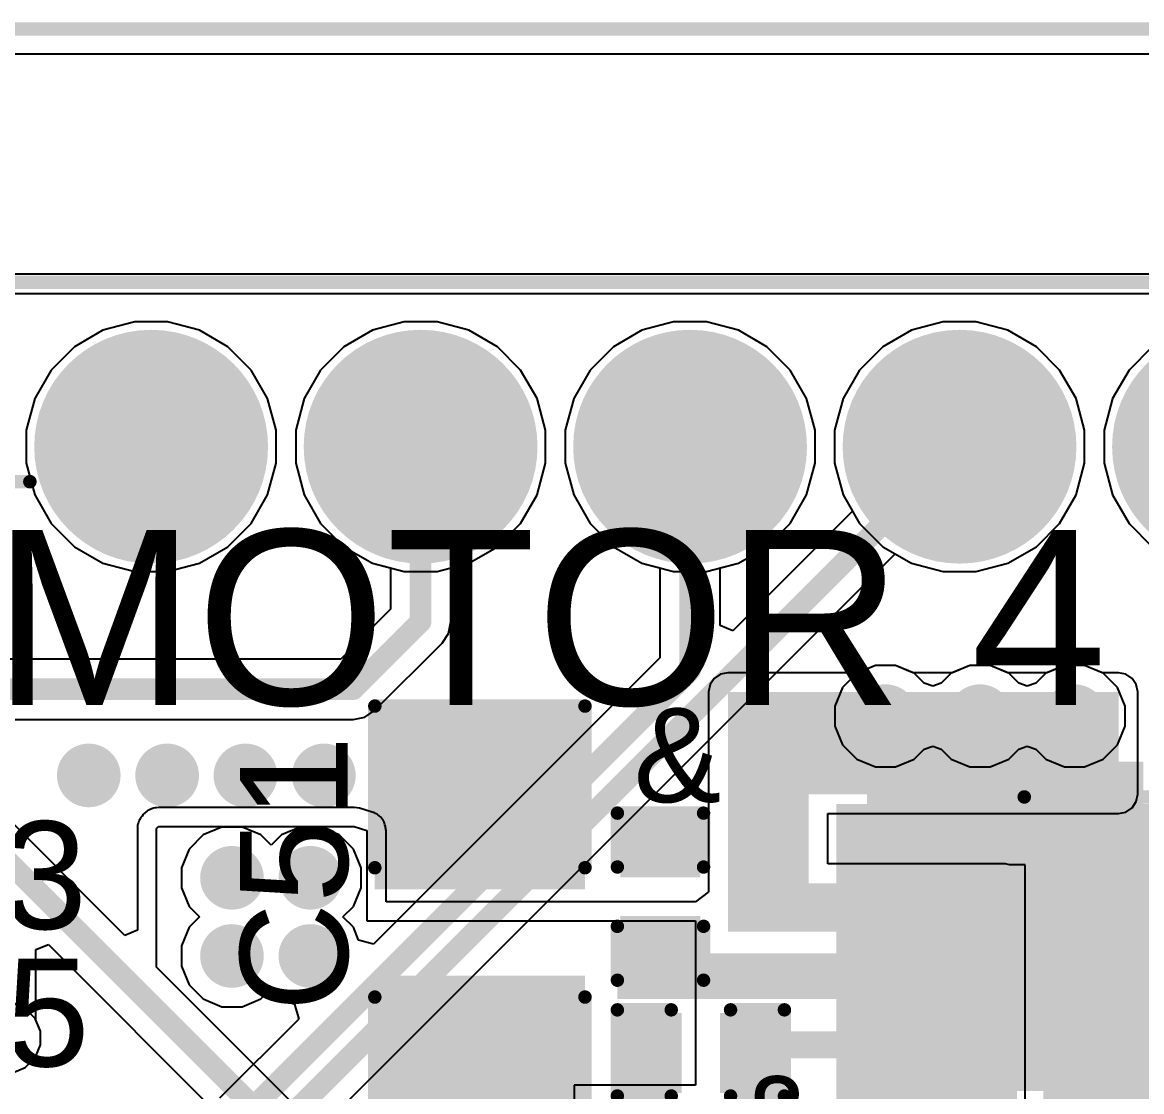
# Model space of a CAD drawing. Header units: millimetres. Extents: x -1.7 to 76.1, y -1.1 to 50.5.
# Drawn here: x 25.86 to 36.41, y 34.66 to 44.74 of the extents above; entities that cross this region are included whole.
import ezdxf

# ---------------------------------------------------------------- set-up
doc = ezdxf.new("R2010")
doc.units = ezdxf.units.MM
for name, color, linetype in [('BottomLayer', 5, 'Continuous'), ('BottomPaste', 16, 'Continuous'), ('BottomSolder', 6, 'Continuous'), ('MultiLayer', 9, 'Continuous'), ('PadHoleLayer', 156, 'Continuous'), ('TopLayer', 1, 'Continuous'), ('TopOverlay', 2, 'Continuous'), ('TopPaste', 8, 'Continuous'), ('TopSolder', 216, 'Continuous'), ('ViaHoleLayer', 16, 'Continuous')]:
    doc.layers.add(name, color=color, linetype=linetype)
doc.styles.add('Arial', font='', dxfattribs={"height": 0.2})
doc.styles.get('Arial').set_extended_font_data('Arial')

# ---------------------------------------------------------------- blocks, each defined once
blk = doc.blocks.new('T____1206_55')
at = {"layer": 'TopLayer'}
for points in [[(-2.032, 0.889), (-0.508, 0.889), (-0.508, -0.889), (-2.032, -0.889)], [(0.508, 0.889), (2.032, 0.889), (2.032, -0.889), (0.508, -0.889)]]:
    blk.add_hatch(color=1, dxfattribs=at).paths.add_polyline_path(points)
at = {"layer": 'TopPaste'}
for points in [[(-2.032, 0.889), (-0.508, 0.889), (-0.508, -0.889), (-2.032, -0.889)], [(0.508, 0.889), (2.032, 0.889), (2.032, -0.889), (0.508, -0.889)]]:
    blk.add_hatch(color=8, dxfattribs=at).paths.add_polyline_path(points)
at = {"layer": 'TopSolder'}
for points in [[(-2.1336, 0.9906), (-0.4064, 0.9906), (-0.4064, -0.9906), (-2.1336, -0.9906)], [(0.4064, 0.9906), (2.1336, 0.9906), (2.1336, -0.9906), (0.4064, -0.9906)]]:
    blk.add_hatch(color=216, dxfattribs=at).paths.add_polyline_path(points)
at = {"layer": 'TopOverlay', "const_width": 0.127}
for points in [[(-2.1336, 0.9906), (-0.6096, 0.9906)], [(-2.1336, 0.9906), (-2.1336, -0.9906)], [(0.6096, 0.9906), (2.1336, 0.9906)], [(2.1336, 0.9906), (2.1336, -0.9906)], [(-2.1336, -0.9906), (-0.6096, -0.9906)], [(0.6096, -0.9906), (2.1336, -0.9906)]]:
    blk.add_lwpolyline(points, dxfattribs=at)
at = {"layer": 'TopOverlay', "const_width": 0.0635}
for points in [[(-2.16535, 0.9906, 1), (-2.10185, 0.9906, 1)], [(-2.16535, 0.9906, 1), (-2.10185, 0.9906, 1)], [(-0.64135, 0.9906, 1), (-0.57785, 0.9906, 1)], [(0.57785, 0.9906, 1), (0.64135, 0.9906, 1)], [(2.10185, 0.9906, 1), (2.16535, 0.9906, 1)], [(2.10185, 0.9906, 1), (2.16535, 0.9906, 1)], [(-2.16535, -0.9906, 1), (-2.10185, -0.9906, 1)], [(-2.16535, -0.9906, 1), (-2.10185, -0.9906, 1)], [(-0.64135, -0.9906, 1), (-0.57785, -0.9906, 1)], [(0.57785, -0.9906, 1), (0.64135, -0.9906, 1)], [(2.10185, -0.9906, 1), (2.16535, -0.9906, 1)], [(2.10185, -0.9906, 1), (2.16535, -0.9906, 1)]]:
    blk.add_lwpolyline(points, format="xyb", close=True, dxfattribs=at)
at = {"layer": 'TopOverlay'}
blk.add_text('+', height=0.635, dxfattribs=at).set_placement((-2.7502, -0.31739))
blk = doc.blocks.new('C___0402_57')
at = {"layer": 'TopLayer'}
for points in [[(-0.699, -0.318), (-0.699, 0.317), (-0.241, 0.317), (-0.241, -0.318)], [(0.241, -0.318), (0.241, 0.317), (0.699, 0.317), (0.699, -0.318)]]:
    blk.add_hatch(color=1, dxfattribs=at).paths.add_polyline_path(points)
at = {"layer": 'TopPaste'}
for points in [[(-0.699, -0.318), (-0.699, 0.317), (-0.241, 0.317), (-0.241, -0.318)], [(0.241, -0.318), (0.241, 0.317), (0.699, 0.317), (0.699, -0.318)]]:
    blk.add_hatch(color=8, dxfattribs=at).paths.add_polyline_path(points)
at = {"layer": 'TopSolder'}
for points in [[(-0.758, -0.377), (-0.758, 0.377), (-0.181, 0.377), (-0.181, -0.377)], [(0.181, -0.377), (0.181, 0.377), (0.758, 0.377), (0.758, -0.377)]]:
    blk.add_hatch(color=216, dxfattribs=at).paths.add_polyline_path(points)
at = {"layer": 'TopOverlay', "const_width": 0.127}
for points in [[(-0.787, -0.406), (-0.787, 0.406)], [(-0.279, 0.406), (-0.787, 0.406)], [(0.787, 0.406), (0.279, 0.406)], [(0.787, -0.406), (0.787, 0.406)], [(-0.279, -0.406), (-0.787, -0.406)], [(0.787, -0.406), (0.279, -0.406)]]:
    blk.add_lwpolyline(points, dxfattribs=at)
at = {"layer": 'TopOverlay', "const_width": 0.0635}
for points in [[(-0.819, 0.406, 1), (-0.756, 0.406, 1)], [(-0.819, 0.406, 1), (-0.756, 0.406, 1)], [(-0.311, 0.406, 1), (-0.248, 0.406, 1)], [(0.248, 0.406, 1), (0.311, 0.406, 1)], [(0.756, 0.406, 1), (0.819, 0.406, 1)], [(0.756, 0.406, 1), (0.819, 0.406, 1)], [(-0.819, -0.406, 1), (-0.756, -0.406, 1)], [(-0.819, -0.406, 1), (-0.756, -0.406, 1)], [(-0.311, -0.406, 1), (-0.248, -0.406, 1)], [(0.248, -0.406, 1), (0.311, -0.406, 1)], [(0.756, -0.406, 1), (0.819, -0.406, 1)], [(0.756, -0.406, 1), (0.819, -0.406, 1)]]:
    blk.add_lwpolyline(points, format="xyb", close=True, dxfattribs=at)
blk = doc.blocks.new('____0402_61')
at = {"layer": 'TopLayer'}
for points in [[(-0.699, -0.318), (-0.699, 0.318), (-0.241, 0.318), (-0.241, -0.318)], [(0.241, -0.318), (0.241, 0.318), (0.699, 0.318), (0.699, -0.318)]]:
    blk.add_hatch(color=1, dxfattribs=at).paths.add_polyline_path(points)
at = {"layer": 'TopPaste'}
for points in [[(-0.699, -0.318), (-0.699, 0.318), (-0.241, 0.318), (-0.241, -0.318)], [(0.241, -0.318), (0.241, 0.318), (0.699, 0.318), (0.699, -0.318)]]:
    blk.add_hatch(color=8, dxfattribs=at).paths.add_polyline_path(points)
at = {"layer": 'TopSolder'}
for points in [[(-0.758, -0.377), (-0.758, 0.377), (-0.181, 0.377), (-0.181, -0.377)], [(0.181, -0.377), (0.181, 0.377), (0.758, 0.377), (0.758, -0.377)]]:
    blk.add_hatch(color=216, dxfattribs=at).paths.add_polyline_path(points)
at = {"layer": 'TopOverlay', "const_width": 0.127}
for points in [[(-0.787, -0.406), (-0.787, 0.406)], [(-0.787, 0.406), (-0.279, 0.406)], [(0.279, 0.406), (0.787, 0.406)], [(0.787, -0.406), (0.787, 0.406)], [(-0.787, -0.406), (-0.279, -0.406)], [(0.279, -0.406), (0.787, -0.406)]]:
    blk.add_lwpolyline(points, dxfattribs=at)
at = {"layer": 'TopOverlay', "const_width": 0.0635}
for points in [[(-0.819, 0.406, 1), (-0.756, 0.406, 1)], [(-0.819, 0.406, 1), (-0.756, 0.406, 1)], [(-0.311, 0.406, 1), (-0.248, 0.406, 1)], [(0.248, 0.406, 1), (0.311, 0.406, 1)], [(0.756, 0.406, 1), (0.819, 0.406, 1)], [(0.756, 0.406, 1), (0.819, 0.406, 1)], [(-0.819, -0.406, 1), (-0.756, -0.406, 1)], [(-0.819, -0.406, 1), (-0.756, -0.406, 1)], [(-0.311, -0.406, 1), (-0.248, -0.406, 1)], [(0.248, -0.406, 1), (0.311, -0.406, 1)], [(0.756, -0.406, 1), (0.819, -0.406, 1)], [(0.756, -0.406, 1), (0.819, -0.406, 1)]]:
    blk.add_lwpolyline(points, format="xyb", close=True, dxfattribs=at)
blk = doc.blocks.new('C____D_B_93')
at = {"layer": 'BottomLayer'}
for points in [[(-4.25, 1.45), (-1.85, 1.45), (-1.85, -1.45), (-4.25, -1.45)], [(1.85, 1.45), (4.25, 1.45), (4.25, -1.45), (1.85, -1.45)]]:
    blk.add_hatch(color=5, dxfattribs=at).paths.add_polyline_path(points)
at = {"layer": 'BottomPaste'}
for points in [[(-4.25, 1.45), (-1.85, 1.45), (-1.85, -1.45), (-4.25, -1.45)], [(1.85, 1.45), (4.25, 1.45), (4.25, -1.45), (1.85, -1.45)]]:
    blk.add_hatch(color=16, dxfattribs=at).paths.add_polyline_path(points)
at = {"layer": 'BottomSolder'}
for points in [[(-4.352, 1.552), (-1.748, 1.552), (-1.748, -1.552), (-4.352, -1.552)], [(1.748, 1.552), (4.352, 1.552), (4.352, -1.552), (1.748, -1.552)]]:
    blk.add_hatch(color=6, dxfattribs=at).paths.add_polyline_path(points)
blk = doc.blocks.new('HDR_1_8_M____R_____A_____111')
at = {"layer": 'BottomLayer'}
h = blk.add_hatch(color=5, dxfattribs=at)
edge = h.paths.add_edge_path()
edge.add_arc((-1.27, 0), 1, 0, 360)
h = blk.add_hatch(color=5, dxfattribs=at)
edge = h.paths.add_edge_path()
edge.add_arc((1.27, 0), 1, 0, 360)
h = blk.add_hatch(color=5, dxfattribs=at)
edge = h.paths.add_edge_path()
edge.add_arc((3.81, 0), 1, 0, 360)
h = blk.add_hatch(color=5, dxfattribs=at)
edge = h.paths.add_edge_path()
edge.add_arc((6.35, 0), 1, 0, 360)
h = blk.add_hatch(color=5, dxfattribs=at)
edge = h.paths.add_edge_path()
edge.add_arc((8.89, 0), 1, 0, 360)
at = {"layer": 'BottomSolder'}
h = blk.add_hatch(color=6, dxfattribs=at)
edge = h.paths.add_edge_path()
edge.add_arc((-1.27, 0), 1.102, 0, 360)
h = blk.add_hatch(color=6, dxfattribs=at)
edge = h.paths.add_edge_path()
edge.add_arc((1.27, 0), 1.102, 0, 360)
h = blk.add_hatch(color=6, dxfattribs=at)
edge = h.paths.add_edge_path()
edge.add_arc((3.81, 0), 1.102, 0, 360)
h = blk.add_hatch(color=6, dxfattribs=at)
edge = h.paths.add_edge_path()
edge.add_arc((6.35, 0), 1.102, 0, 360)
h = blk.add_hatch(color=6, dxfattribs=at)
edge = h.paths.add_edge_path()
edge.add_arc((8.89, 0), 1.102, 0, 360)
at = {"layer": 'MultiLayer'}
h = blk.add_hatch(color=9, dxfattribs=at)
edge = h.paths.add_edge_path()
edge.add_arc((-1.27, 0), 1, 0, 360)
h = blk.add_hatch(color=9, dxfattribs=at)
edge = h.paths.add_edge_path()
edge.add_arc((1.27, 0), 1, 0, 360)
h = blk.add_hatch(color=9, dxfattribs=at)
edge = h.paths.add_edge_path()
edge.add_arc((3.81, 0), 1, 0, 360)
h = blk.add_hatch(color=9, dxfattribs=at)
edge = h.paths.add_edge_path()
edge.add_arc((6.35, 0), 1, 0, 360)
h = blk.add_hatch(color=9, dxfattribs=at)
edge = h.paths.add_edge_path()
edge.add_arc((8.89, 0), 1, 0, 360)
at = {"layer": 'PadHoleLayer'}
h = blk.add_hatch(color=156, dxfattribs=at)
edge = h.paths.add_edge_path()
edge.add_arc((1.27, 0), 0.5, 0, 360)
h = blk.add_hatch(color=156, dxfattribs=at)
edge = h.paths.add_edge_path()
edge.add_arc((3.81, 0), 0.5, 0, 360)
h = blk.add_hatch(color=156, dxfattribs=at)
edge = h.paths.add_edge_path()
edge.add_arc((6.35, 0), 0.5, 0, 360)
h = blk.add_hatch(color=156, dxfattribs=at)
edge = h.paths.add_edge_path()
edge.add_arc((8.89, 0), 0.5, 0, 360)
at = {"layer": 'TopLayer'}
h = blk.add_hatch(color=1, dxfattribs=at)
edge = h.paths.add_edge_path()
edge.add_arc((-1.27, 0), 1, 0, 360)
h = blk.add_hatch(color=1, dxfattribs=at)
edge = h.paths.add_edge_path()
edge.add_arc((1.27, 0), 1, 0, 360)
h = blk.add_hatch(color=1, dxfattribs=at)
edge = h.paths.add_edge_path()
edge.add_arc((3.81, 0), 1, 0, 360)
h = blk.add_hatch(color=1, dxfattribs=at)
edge = h.paths.add_edge_path()
edge.add_arc((6.35, 0), 1, 0, 360)
h = blk.add_hatch(color=1, dxfattribs=at)
edge = h.paths.add_edge_path()
edge.add_arc((8.89, 0), 1, 0, 360)
at = {"layer": 'TopSolder'}
h = blk.add_hatch(color=216, dxfattribs=at)
edge = h.paths.add_edge_path()
edge.add_arc((-1.27, 0), 1.102, 0, 360)
h = blk.add_hatch(color=216, dxfattribs=at)
edge = h.paths.add_edge_path()
edge.add_arc((1.27, 0), 1.102, 0, 360)
h = blk.add_hatch(color=216, dxfattribs=at)
edge = h.paths.add_edge_path()
edge.add_arc((3.81, 0), 1.102, 0, 360)
h = blk.add_hatch(color=216, dxfattribs=at)
edge = h.paths.add_edge_path()
edge.add_arc((6.35, 0), 1.102, 0, 360)
h = blk.add_hatch(color=216, dxfattribs=at)
edge = h.paths.add_edge_path()
edge.add_arc((8.89, 0), 1.102, 0, 360)
at = {"layer": 'TopOverlay', "const_width": 0.127}
for points in [[(10.211, 0.33), (10.033, 0.33)], [(10.211, -1.549), (-10.211, -1.549)], [(10.211, -3.937), (-10.211, -3.937)]]:
    blk.add_lwpolyline(points, dxfattribs=at)
at = {"layer": 'TopOverlay', "const_width": 0.0635}
blk.add_lwpolyline([(10.001, 0.33, 1), (10.065, 0.33, 1)], format="xyb", close=True, dxfattribs=at)
blk = doc.blocks.new('HTSSOP_16_222')
at = {"layer": 'BottomLayer'}
h = blk.add_hatch(color=5, dxfattribs=at)
edge = h.paths.add_edge_path()
edge.add_arc((-1.35, 1.95), 0.25, 0, 360)
h = blk.add_hatch(color=5, dxfattribs=at)
edge = h.paths.add_edge_path()
edge.add_arc((0, 1.95), 0.25, 0, 360)
h = blk.add_hatch(color=5, dxfattribs=at)
edge = h.paths.add_edge_path()
edge.add_arc((1.35, 1.95), 0.25, 0, 360)
h = blk.add_hatch(color=5, dxfattribs=at)
edge = h.paths.add_edge_path()
edge.add_arc((-1.35, 0.65), 0.25, 0, 360)
h = blk.add_hatch(color=5, dxfattribs=at)
edge = h.paths.add_edge_path()
edge.add_arc((0, 0.65), 0.25, 0, 360)
h = blk.add_hatch(color=5, dxfattribs=at)
edge = h.paths.add_edge_path()
edge.add_arc((1.35, 0.65), 0.25, 0, 360)
h = blk.add_hatch(color=5, dxfattribs=at)
edge = h.paths.add_edge_path()
edge.add_arc((-1.35, -0.65), 0.25, 0, 360)
h = blk.add_hatch(color=5, dxfattribs=at)
edge = h.paths.add_edge_path()
edge.add_arc((0, -0.65), 0.25, 0, 360)
h = blk.add_hatch(color=5, dxfattribs=at)
edge = h.paths.add_edge_path()
edge.add_arc((1.35, -0.65), 0.25, 0, 360)
h = blk.add_hatch(color=5, dxfattribs=at)
edge = h.paths.add_edge_path()
edge.add_arc((-1.35, -1.95), 0.25, 0, 360)
h = blk.add_hatch(color=5, dxfattribs=at)
edge = h.paths.add_edge_path()
edge.add_arc((0, -1.95), 0.25, 0, 360)
h = blk.add_hatch(color=5, dxfattribs=at)
edge = h.paths.add_edge_path()
edge.add_arc((1.35, -1.95), 0.25, 0, 360)
at = {"layer": 'BottomSolder'}
h = blk.add_hatch(color=6, dxfattribs=at)
edge = h.paths.add_edge_path()
edge.add_arc((-1.35, 1.95), 0.352, 0, 360)
h = blk.add_hatch(color=6, dxfattribs=at)
edge = h.paths.add_edge_path()
edge.add_arc((0, 1.95), 0.352, 0, 360)
h = blk.add_hatch(color=6, dxfattribs=at)
edge = h.paths.add_edge_path()
edge.add_arc((1.35, 1.95), 0.352, 0, 360)
h = blk.add_hatch(color=6, dxfattribs=at)
edge = h.paths.add_edge_path()
edge.add_arc((-1.35, 0.65), 0.352, 0, 360)
h = blk.add_hatch(color=6, dxfattribs=at)
edge = h.paths.add_edge_path()
edge.add_arc((0, 0.65), 0.352, 0, 360)
h = blk.add_hatch(color=6, dxfattribs=at)
edge = h.paths.add_edge_path()
edge.add_arc((1.35, 0.65), 0.352, 0, 360)
h = blk.add_hatch(color=6, dxfattribs=at)
edge = h.paths.add_edge_path()
edge.add_arc((-1.35, -0.65), 0.352, 0, 360)
h = blk.add_hatch(color=6, dxfattribs=at)
edge = h.paths.add_edge_path()
edge.add_arc((0, -0.65), 0.352, 0, 360)
h = blk.add_hatch(color=6, dxfattribs=at)
edge = h.paths.add_edge_path()
edge.add_arc((1.35, -0.65), 0.352, 0, 360)
h = blk.add_hatch(color=6, dxfattribs=at)
edge = h.paths.add_edge_path()
edge.add_arc((-1.35, -1.95), 0.352, 0, 360)
h = blk.add_hatch(color=6, dxfattribs=at)
edge = h.paths.add_edge_path()
edge.add_arc((0, -1.95), 0.352, 0, 360)
h = blk.add_hatch(color=6, dxfattribs=at)
edge = h.paths.add_edge_path()
edge.add_arc((1.35, -1.95), 0.352, 0, 360)
at = {"layer": 'MultiLayer'}
h = blk.add_hatch(color=9, dxfattribs=at)
edge = h.paths.add_edge_path()
edge.add_arc((-1.35, 1.95), 0.25, 0, 360)
h = blk.add_hatch(color=9, dxfattribs=at)
edge = h.paths.add_edge_path()
edge.add_arc((0, 1.95), 0.25, 0, 360)
h = blk.add_hatch(color=9, dxfattribs=at)
edge = h.paths.add_edge_path()
edge.add_arc((1.35, 1.95), 0.25, 0, 360)
h = blk.add_hatch(color=9, dxfattribs=at)
edge = h.paths.add_edge_path()
edge.add_arc((-1.35, 0.65), 0.25, 0, 360)
h = blk.add_hatch(color=9, dxfattribs=at)
edge = h.paths.add_edge_path()
edge.add_arc((0, 0.65), 0.25, 0, 360)
h = blk.add_hatch(color=9, dxfattribs=at)
edge = h.paths.add_edge_path()
edge.add_arc((1.35, 0.65), 0.25, 0, 360)
h = blk.add_hatch(color=9, dxfattribs=at)
edge = h.paths.add_edge_path()
edge.add_arc((-1.35, -0.65), 0.25, 0, 360)
h = blk.add_hatch(color=9, dxfattribs=at)
edge = h.paths.add_edge_path()
edge.add_arc((0, -0.65), 0.25, 0, 360)
h = blk.add_hatch(color=9, dxfattribs=at)
edge = h.paths.add_edge_path()
edge.add_arc((1.35, -0.65), 0.25, 0, 360)
h = blk.add_hatch(color=9, dxfattribs=at)
edge = h.paths.add_edge_path()
edge.add_arc((-1.35, -1.95), 0.25, 0, 360)
h = blk.add_hatch(color=9, dxfattribs=at)
edge = h.paths.add_edge_path()
edge.add_arc((0, -1.95), 0.25, 0, 360)
h = blk.add_hatch(color=9, dxfattribs=at)
edge = h.paths.add_edge_path()
edge.add_arc((1.35, -1.95), 0.25, 0, 360)
at = {"layer": 'PadHoleLayer'}
h = blk.add_hatch(color=156, dxfattribs=at)
edge = h.paths.add_edge_path()
edge.add_arc((-1.35, 1.95), 0.15, 0, 360)
h = blk.add_hatch(color=156, dxfattribs=at)
edge = h.paths.add_edge_path()
edge.add_arc((0, 1.95), 0.15, 0, 360)
h = blk.add_hatch(color=156, dxfattribs=at)
edge = h.paths.add_edge_path()
edge.add_arc((1.35, 1.95), 0.15, 0, 360)
h = blk.add_hatch(color=156, dxfattribs=at)
edge = h.paths.add_edge_path()
edge.add_arc((-1.35, 0.65), 0.15, 0, 360)
h = blk.add_hatch(color=156, dxfattribs=at)
edge = h.paths.add_edge_path()
edge.add_arc((0, 0.65), 0.15, 0, 360)
h = blk.add_hatch(color=156, dxfattribs=at)
edge = h.paths.add_edge_path()
edge.add_arc((1.35, 0.65), 0.15, 0, 360)
h = blk.add_hatch(color=156, dxfattribs=at)
edge = h.paths.add_edge_path()
edge.add_arc((-1.35, -0.65), 0.15, 0, 360)
h = blk.add_hatch(color=156, dxfattribs=at)
edge = h.paths.add_edge_path()
edge.add_arc((0, -0.65), 0.15, 0, 360)
h = blk.add_hatch(color=156, dxfattribs=at)
edge = h.paths.add_edge_path()
edge.add_arc((1.35, -0.65), 0.15, 0, 360)
h = blk.add_hatch(color=156, dxfattribs=at)
edge = h.paths.add_edge_path()
edge.add_arc((-1.35, -1.95), 0.15, 0, 360)
h = blk.add_hatch(color=156, dxfattribs=at)
edge = h.paths.add_edge_path()
edge.add_arc((0, -1.95), 0.15, 0, 360)
h = blk.add_hatch(color=156, dxfattribs=at)
edge = h.paths.add_edge_path()
edge.add_arc((1.35, -1.95), 0.15, 0, 360)
at = {"layer": 'TopLayer'}
for points in [[(-3.65, 2.5), (-2.15, 2.5), (-2.15, 2.05), (-3.65, 2.05)], [(-1.7, 2.5), (1.7, 2.5), (1.7, -2.5), (-1.7, -2.5)], [(2.15, 2.5), (3.65, 2.5), (3.65, 2.05), (2.15, 2.05)], [(-3.65, 1.85), (-2.15, 1.85), (-2.15, 1.4), (-3.65, 1.4)], [(2.15, 1.85), (3.65, 1.85), (3.65, 1.4), (2.15, 1.4)], [(-3.65, 1.2), (-2.15, 1.2), (-2.15, 0.75), (-3.65, 0.75)], [(2.15, 1.2), (3.65, 1.2), (3.65, 0.75), (2.15, 0.75)], [(-3.65, 0.55), (-2.15, 0.55), (-2.15, 0.1), (-3.65, 0.1)], [(2.15, 0.55), (3.65, 0.55), (3.65, 0.1), (2.15, 0.1)], [(-3.65, -0.1), (-2.15, -0.1), (-2.15, -0.55), (-3.65, -0.55)], [(2.15, -0.1), (3.65, -0.1), (3.65, -0.55), (2.15, -0.55)], [(-3.65, -0.75), (-2.15, -0.75), (-2.15, -1.2), (-3.65, -1.2)], [(2.15, -0.75), (3.65, -0.75), (3.65, -1.2), (2.15, -1.2)], [(-3.65, -1.4), (-2.15, -1.4), (-2.15, -1.85), (-3.65, -1.85)], [(2.15, -1.4), (3.65, -1.4), (3.65, -1.85), (2.15, -1.85)], [(-3.65, -2.05), (-2.15, -2.05), (-2.15, -2.5), (-3.65, -2.5)], [(2.15, -2.05), (3.65, -2.05), (3.65, -2.5), (2.15, -2.5)]]:
    blk.add_hatch(color=1, dxfattribs=at).paths.add_polyline_path(points)
h = blk.add_hatch(color=1, dxfattribs=at)
edge = h.paths.add_edge_path()
edge.add_arc((-1.35, 1.95), 0.25, 0, 360)
h = blk.add_hatch(color=1, dxfattribs=at)
edge = h.paths.add_edge_path()
edge.add_arc((0, 1.95), 0.25, 0, 360)
h = blk.add_hatch(color=1, dxfattribs=at)
edge = h.paths.add_edge_path()
edge.add_arc((1.35, 1.95), 0.25, 0, 360)
h = blk.add_hatch(color=1, dxfattribs=at)
edge = h.paths.add_edge_path()
edge.add_arc((-1.35, 0.65), 0.25, 0, 360)
h = blk.add_hatch(color=1, dxfattribs=at)
edge = h.paths.add_edge_path()
edge.add_arc((0, 0.65), 0.25, 0, 360)
h = blk.add_hatch(color=1, dxfattribs=at)
edge = h.paths.add_edge_path()
edge.add_arc((1.35, 0.65), 0.25, 0, 360)
h = blk.add_hatch(color=1, dxfattribs=at)
edge = h.paths.add_edge_path()
edge.add_arc((-1.35, -0.65), 0.25, 0, 360)
h = blk.add_hatch(color=1, dxfattribs=at)
edge = h.paths.add_edge_path()
edge.add_arc((0, -0.65), 0.25, 0, 360)
h = blk.add_hatch(color=1, dxfattribs=at)
edge = h.paths.add_edge_path()
edge.add_arc((1.35, -0.65), 0.25, 0, 360)
h = blk.add_hatch(color=1, dxfattribs=at)
edge = h.paths.add_edge_path()
edge.add_arc((-1.35, -1.95), 0.25, 0, 360)
h = blk.add_hatch(color=1, dxfattribs=at)
edge = h.paths.add_edge_path()
edge.add_arc((0, -1.95), 0.25, 0, 360)
h = blk.add_hatch(color=1, dxfattribs=at)
edge = h.paths.add_edge_path()
edge.add_arc((1.35, -1.95), 0.25, 0, 360)
at = {"layer": 'TopPaste'}
for points in [[(-3.65, 2.5), (-2.15, 2.5), (-2.15, 2.05), (-3.65, 2.05)], [(-1.7, 2.5), (1.7, 2.5), (1.7, -2.5), (-1.7, -2.5)], [(2.15, 2.5), (3.65, 2.5), (3.65, 2.05), (2.15, 2.05)], [(-3.65, 1.85), (-2.15, 1.85), (-2.15, 1.4), (-3.65, 1.4)], [(2.15, 1.85), (3.65, 1.85), (3.65, 1.4), (2.15, 1.4)], [(-3.65, 1.2), (-2.15, 1.2), (-2.15, 0.75), (-3.65, 0.75)], [(2.15, 1.2), (3.65, 1.2), (3.65, 0.75), (2.15, 0.75)], [(-3.65, 0.55), (-2.15, 0.55), (-2.15, 0.1), (-3.65, 0.1)], [(2.15, 0.55), (3.65, 0.55), (3.65, 0.1), (2.15, 0.1)], [(-3.65, -0.1), (-2.15, -0.1), (-2.15, -0.55), (-3.65, -0.55)], [(2.15, -0.1), (3.65, -0.1), (3.65, -0.55), (2.15, -0.55)], [(-3.65, -0.75), (-2.15, -0.75), (-2.15, -1.2), (-3.65, -1.2)], [(2.15, -0.75), (3.65, -0.75), (3.65, -1.2), (2.15, -1.2)], [(-3.65, -1.4), (-2.15, -1.4), (-2.15, -1.85), (-3.65, -1.85)], [(2.15, -1.4), (3.65, -1.4), (3.65, -1.85), (2.15, -1.85)], [(-3.65, -2.05), (-2.15, -2.05), (-2.15, -2.5), (-3.65, -2.5)], [(2.15, -2.05), (3.65, -2.05), (3.65, -2.5), (2.15, -2.5)]]:
    blk.add_hatch(color=8, dxfattribs=at).paths.add_polyline_path(points)
at = {"layer": 'TopSolder'}
for points in [[(-3.752, 2.602), (-2.048, 2.602), (-2.048, 1.948), (-3.752, 1.948)], [(-1.802, 2.602), (1.802, 2.602), (1.802, -2.602), (-1.802, -2.602)], [(2.048, 2.602), (3.752, 2.602), (3.752, 1.948), (2.048, 1.948)], [(-3.752, 1.952), (-2.048, 1.952), (-2.048, 1.298), (-3.752, 1.298)], [(2.048, 1.952), (3.752, 1.952), (3.752, 1.298), (2.048, 1.298)], [(-3.752, 1.302), (-2.048, 1.302), (-2.048, 0.648), (-3.752, 0.648)], [(2.048, 1.302), (3.752, 1.302), (3.752, 0.648), (2.048, 0.648)], [(-3.752, 0.652), (-2.048, 0.652), (-2.048, -0.002), (-3.752, -0.002)], [(2.048, 0.652), (3.752, 0.652), (3.752, -0.002), (2.048, -0.002)], [(-3.752, 0.002), (-2.048, 0.002), (-2.048, -0.652), (-3.752, -0.652)], [(2.048, 0.002), (3.752, 0.002), (3.752, -0.652), (2.048, -0.652)], [(-3.752, -0.648), (-2.048, -0.648), (-2.048, -1.302), (-3.752, -1.302)], [(2.048, -0.648), (3.752, -0.648), (3.752, -1.302), (2.048, -1.302)], [(-3.752, -1.298), (-2.048, -1.298), (-2.048, -1.952), (-3.752, -1.952)], [(2.048, -1.298), (3.752, -1.298), (3.752, -1.952), (2.048, -1.952)], [(-3.752, -1.948), (-2.048, -1.948), (-2.048, -2.602), (-3.752, -2.602)], [(2.048, -1.948), (3.752, -1.948), (3.752, -2.602), (2.048, -2.602)]]:
    blk.add_hatch(color=216, dxfattribs=at).paths.add_polyline_path(points)
h = blk.add_hatch(color=216, dxfattribs=at)
edge = h.paths.add_edge_path()
edge.add_arc((-1.35, 1.95), 0.352, 0, 360)
h = blk.add_hatch(color=216, dxfattribs=at)
edge = h.paths.add_edge_path()
edge.add_arc((0, 1.95), 0.352, 0, 360)
h = blk.add_hatch(color=216, dxfattribs=at)
edge = h.paths.add_edge_path()
edge.add_arc((1.35, 1.95), 0.352, 0, 360)
h = blk.add_hatch(color=216, dxfattribs=at)
edge = h.paths.add_edge_path()
edge.add_arc((-1.35, 0.65), 0.352, 0, 360)
h = blk.add_hatch(color=216, dxfattribs=at)
edge = h.paths.add_edge_path()
edge.add_arc((0, 0.65), 0.352, 0, 360)
h = blk.add_hatch(color=216, dxfattribs=at)
edge = h.paths.add_edge_path()
edge.add_arc((1.35, 0.65), 0.352, 0, 360)
h = blk.add_hatch(color=216, dxfattribs=at)
edge = h.paths.add_edge_path()
edge.add_arc((-1.35, -0.65), 0.352, 0, 360)
h = blk.add_hatch(color=216, dxfattribs=at)
edge = h.paths.add_edge_path()
edge.add_arc((0, -0.65), 0.352, 0, 360)
h = blk.add_hatch(color=216, dxfattribs=at)
edge = h.paths.add_edge_path()
edge.add_arc((1.35, -0.65), 0.352, 0, 360)
h = blk.add_hatch(color=216, dxfattribs=at)
edge = h.paths.add_edge_path()
edge.add_arc((-1.35, -1.95), 0.352, 0, 360)
h = blk.add_hatch(color=216, dxfattribs=at)
edge = h.paths.add_edge_path()
edge.add_arc((0, -1.95), 0.352, 0, 360)
h = blk.add_hatch(color=216, dxfattribs=at)
edge = h.paths.add_edge_path()
edge.add_arc((1.35, -1.95), 0.352, 0, 360)
at = {"layer": 'TopOverlay', "const_width": 0.127}
for points in [[(1.981, 2.667), (-1.981, 2.667)], [(-3.937, 2.413), (-3.937, 2.159)], [(-3.81, 2.286), (-3.937, 2.413)], [(-3.81, 2.286), (-3.937, 2.159)], [(1.981, -2.667), (-1.981, -2.667)]]:
    blk.add_lwpolyline(points, dxfattribs=at)
at = {"layer": 'TopOverlay', "const_width": 0.0635}
for points in [[(-2.013, 2.667, 1), (-1.949, 2.667, 1)], [(1.949, 2.667, 1), (2.013, 2.667, 1)], [(-3.969, 2.413, 1), (-3.905, 2.413, 1)], [(-3.969, 2.413, 1), (-3.905, 2.413, 1)], [(-3.842, 2.286, 1), (-3.778, 2.286, 1)], [(-3.842, 2.286, 1), (-3.778, 2.286, 1)], [(-3.969, 2.159, 1), (-3.905, 2.159, 1)], [(-3.969, 2.159, 1), (-3.905, 2.159, 1)], [(-2.013, -2.667, 1), (-1.949, -2.667, 1)], [(1.949, -2.667, 1), (2.013, -2.667, 1)]]:
    blk.add_lwpolyline(points, format="xyb", close=True, dxfattribs=at)

msp = doc.modelspace()

# ---------------------------------------------------------------- hatches: boundary and pattern name
at = {"layer": 'BottomLayer'}
h = msp.add_hatch(color=5, dxfattribs=at)
edge = h.paths.add_edge_path()
edge.add_arc((33.998, 38.202), 0.3, 0, 360)
h = msp.add_hatch(color=5, dxfattribs=at)
edge = h.paths.add_edge_path()
edge.add_arc((34.889, 38.202), 0.3, 0, 360)
h = msp.add_hatch(color=5, dxfattribs=at)
edge = h.paths.add_edge_path()
edge.add_arc((35.78, 38.202), 0.3, 0, 360)
h = msp.add_hatch(color=5, dxfattribs=at)
edge = h.paths.add_edge_path()
edge.add_arc((26.488, 37.643), 0.3, 0, 360)
h = msp.add_hatch(color=5, dxfattribs=at)
edge = h.paths.add_edge_path()
edge.add_arc((27.227, 37.643), 0.3, 0, 360)
h = msp.add_hatch(color=5, dxfattribs=at)
edge = h.paths.add_edge_path()
edge.add_arc((27.965, 37.643), 0.3, 0, 360)
h = msp.add_hatch(color=5, dxfattribs=at)
edge = h.paths.add_edge_path()
edge.add_arc((28.704, 37.643), 0.3, 0, 360)
h = msp.add_hatch(color=5, dxfattribs=at)
edge = h.paths.add_edge_path()
edge.add_arc((27.838, 36.678), 0.3, 0, 360)
h = msp.add_hatch(color=5, dxfattribs=at)
edge = h.paths.add_edge_path()
edge.add_arc((28.577, 36.678), 0.3, 0, 360)
h = msp.add_hatch(color=5, dxfattribs=at)
edge = h.paths.add_edge_path()
edge.add_arc((27.838, 35.941), 0.3, 0, 360)
h = msp.add_hatch(color=5, dxfattribs=at)
edge = h.paths.add_edge_path()
edge.add_arc((28.577, 35.941), 0.3, 0, 360)
at = {"layer": 'TopLayer'}
for points in [[(32.512, 37.465), (36.195, 37.465), (36.195, 38.43), (32.512, 38.43)], [(32.512, 36.17), (33.274, 36.17), (33.274, 38.1), (32.512, 38.1)], [(32.512, 36.17), (35.128, 36.17), (35.128, 36.627), (32.512, 36.627)], [(31.471, 35.535), (35.128, 35.535), (35.128, 35.966), (31.471, 35.966)]]:
    msp.add_hatch(color=1, dxfattribs=at).paths.add_polyline_path(points)
h = msp.add_hatch(color=1, dxfattribs=at)
edge = h.paths.add_edge_path()
edge.add_arc((33.998, 38.202), 0.3, 0, 360)
h = msp.add_hatch(color=1, dxfattribs=at)
edge = h.paths.add_edge_path()
edge.add_arc((34.889, 38.202), 0.3, 0, 360)
h = msp.add_hatch(color=1, dxfattribs=at)
edge = h.paths.add_edge_path()
edge.add_arc((35.78, 38.202), 0.3, 0, 360)
h = msp.add_hatch(color=1, dxfattribs=at)
edge = h.paths.add_edge_path()
edge.add_arc((26.488, 37.643), 0.3, 0, 360)
h = msp.add_hatch(color=1, dxfattribs=at)
edge = h.paths.add_edge_path()
edge.add_arc((27.227, 37.643), 0.3, 0, 360)
h = msp.add_hatch(color=1, dxfattribs=at)
edge = h.paths.add_edge_path()
edge.add_arc((27.965, 37.643), 0.3, 0, 360)
h = msp.add_hatch(color=1, dxfattribs=at)
edge = h.paths.add_edge_path()
edge.add_arc((28.704, 37.643), 0.3, 0, 360)
h = msp.add_hatch(color=1, dxfattribs=at)
edge = h.paths.add_edge_path()
edge.add_arc((27.838, 36.678), 0.3, 0, 360)
h = msp.add_hatch(color=1, dxfattribs=at)
edge = h.paths.add_edge_path()
edge.add_arc((28.577, 36.678), 0.3, 0, 360)
h = msp.add_hatch(color=1, dxfattribs=at)
edge = h.paths.add_edge_path()
edge.add_arc((27.838, 35.941), 0.3, 0, 360)
h = msp.add_hatch(color=1, dxfattribs=at)
edge = h.paths.add_edge_path()
edge.add_arc((28.577, 35.941), 0.3, 0, 360)
at = {"layer": 'ViaHoleLayer'}
h = msp.add_hatch(color=16, dxfattribs=at)
edge = h.paths.add_edge_path()
edge.add_arc((33.998, 38.202), 0.15, 0, 360)
h = msp.add_hatch(color=16, dxfattribs=at)
edge = h.paths.add_edge_path()
edge.add_arc((34.889, 38.202), 0.15, 0, 360)
h = msp.add_hatch(color=16, dxfattribs=at)
edge = h.paths.add_edge_path()
edge.add_arc((35.78, 38.202), 0.15, 0, 360)
h = msp.add_hatch(color=16, dxfattribs=at)
edge = h.paths.add_edge_path()
edge.add_arc((26.488, 37.643), 0.15, 0, 360)
h = msp.add_hatch(color=16, dxfattribs=at)
edge = h.paths.add_edge_path()
edge.add_arc((27.227, 37.643), 0.15, 0, 360)
h = msp.add_hatch(color=16, dxfattribs=at)
edge = h.paths.add_edge_path()
edge.add_arc((27.965, 37.643), 0.15, 0, 360)
h = msp.add_hatch(color=16, dxfattribs=at)
edge = h.paths.add_edge_path()
edge.add_arc((28.704, 37.643), 0.15, 0, 360)
h = msp.add_hatch(color=16, dxfattribs=at)
edge = h.paths.add_edge_path()
edge.add_arc((27.838, 36.678), 0.15, 0, 360)
h = msp.add_hatch(color=16, dxfattribs=at)
edge = h.paths.add_edge_path()
edge.add_arc((28.577, 36.678), 0.15, 0, 360)
h = msp.add_hatch(color=16, dxfattribs=at)
edge = h.paths.add_edge_path()
edge.add_arc((27.838, 35.941), 0.15, 0, 360)
h = msp.add_hatch(color=16, dxfattribs=at)
edge = h.paths.add_edge_path()
edge.add_arc((28.577, 35.941), 0.15, 0, 360)

# ---------------------------------------------------------------- linework, layer by layer
at = {"layer": 'BottomLayer'}
for p, q in [((-1.544, 44.445), (38.401, 44.445)), ((26.921, 41.919), (26.622, 41.839)), ((27.231, 41.919), (26.921, 41.919)), ((27.531, 41.839), (27.231, 41.919)), ((29.461, 41.919), (29.162, 41.839)), ((29.771, 41.919), (29.461, 41.919)), ((30.071, 41.839), (29.771, 41.919)), ((32.001, 41.919), (31.702, 41.839)), ((32.311, 41.919), (32.001, 41.919)), ((32.611, 41.839), (32.311, 41.919)), ((34.541, 41.919), (34.242, 41.839)), ((34.851, 41.919), (34.541, 41.919)), ((35.151, 41.839), (34.851, 41.919)), ((26.622, 41.839), (26.353, 41.684)), ((27.8, 41.684), (27.531, 41.839)), ((29.162, 41.839), (28.893, 41.684)), ((30.34, 41.684), (30.071, 41.839)), ((31.702, 41.839), (31.433, 41.684)), ((32.88, 41.684), (32.611, 41.839)), ((34.242, 41.839), (33.973, 41.684)), ((35.42, 41.684), (35.151, 41.839)), ((26.353, 41.684), (26.134, 41.465)), ((28.019, 41.465), (27.8, 41.684)), ((28.893, 41.684), (28.674, 41.465)), ((30.559, 41.465), (30.34, 41.684)), ((31.433, 41.684), (31.214, 41.465)), ((33.099, 41.465), (32.88, 41.684)), ((33.973, 41.684), (33.754, 41.465)), ((35.639, 41.465), (35.42, 41.684)), ((36.513, 41.684), (36.294, 41.465)), ((26.134, 41.465), (25.979, 41.196)), ((28.174, 41.196), (28.019, 41.465)), ((28.674, 41.465), (28.519, 41.196)), ((30.714, 41.196), (30.559, 41.465)), ((31.214, 41.465), (31.059, 41.196)), ((33.254, 41.196), (33.099, 41.465)), ((33.754, 41.465), (33.599, 41.196)), ((35.794, 41.196), (35.639, 41.465)), ((36.294, 41.465), (36.139, 41.196)), ((25.979, 41.196), (25.899, 40.897)), ((28.254, 40.897), (28.174, 41.196)), ((28.519, 41.196), (28.439, 40.897)), ((30.794, 40.897), (30.714, 41.196)), ((31.059, 41.196), (30.979, 40.897)), ((33.334, 40.897), (33.254, 41.196)), ((33.599, 41.196), (33.519, 40.897)), ((35.874, 40.897), (35.794, 41.196)), ((36.139, 41.196), (36.059, 40.897)), ((25.899, 40.897), (25.899, 40.587)), ((28.254, 40.587), (28.254, 40.897)), ((28.439, 40.897), (28.439, 40.587)), ((30.794, 40.587), (30.794, 40.897)), ((30.979, 40.897), (30.979, 40.587)), ((33.334, 40.587), (33.334, 40.897)), ((33.519, 40.897), (33.519, 40.587)), ((35.874, 40.587), (35.874, 40.897)), ((36.059, 40.897), (36.059, 40.587)), ((25.899, 40.587), (25.979, 40.287)), ((28.174, 40.287), (28.254, 40.587)), ((28.439, 40.587), (28.519, 40.287)), ((30.714, 40.287), (30.794, 40.587)), ((30.979, 40.587), (31.059, 40.287)), ((33.254, 40.287), (33.334, 40.587)), ((33.519, 40.587), (33.599, 40.287)), ((35.794, 40.287), (35.874, 40.587)), ((36.059, 40.587), (36.139, 40.287)), ((25.979, 40.287), (26.134, 40.018)), ((28.019, 40.018), (28.174, 40.287)), ((28.519, 40.287), (28.674, 40.018)), ((30.559, 40.018), (30.714, 40.287)), ((31.059, 40.287), (31.214, 40.018)), ((33.099, 40.018), (33.254, 40.287)), ((33.599, 40.287), (33.687, 40.135)), ((35.639, 40.018), (35.794, 40.287)), ((36.139, 40.287), (36.294, 40.018)), ((33.687, 40.135), (32.559, 39.007)), ((26.134, 40.018), (26.353, 39.799)), ((27.8, 39.799), (28.019, 40.018)), ((28.674, 40.018), (28.893, 39.799)), ((30.34, 39.799), (30.559, 40.018)), ((31.214, 40.018), (31.433, 39.799)), ((32.88, 39.799), (33.099, 40.018)), ((35.42, 39.799), (35.639, 40.018)), ((36.294, 40.018), (36.513, 39.799)), ((26.353, 39.799), (26.622, 39.644)), ((27.531, 39.644), (27.8, 39.799)), ((28.893, 39.799), (29.162, 39.644)), ((30.071, 39.644), (30.34, 39.799)), ((31.433, 39.799), (31.702, 39.644)), ((32.611, 39.644), (32.88, 39.799)), ((35.151, 39.644), (35.42, 39.799)), ((28.094, 33.737), (34.09, 39.732)), ((34.09, 39.732), (34.242, 39.644)), ((26.622, 39.644), (26.921, 39.564)), ((26.921, 39.564), (27.231, 39.564)), ((27.231, 39.564), (27.531, 39.644)), ((29.162, 39.644), (29.332, 39.599)), ((29.332, 39.599), (29.332, 39.209)), ((29.901, 39.599), (30.071, 39.644)), ((29.901, 39.091), (29.901, 39.599)), ((31.702, 39.644), (31.872, 39.599)), ((31.872, 39.599), (31.872, 38.751)), ((32.441, 39.599), (32.611, 39.644)), ((32.441, 39.055), (32.441, 39.599)), ((34.242, 39.644), (34.541, 39.564)), ((34.541, 39.564), (34.851, 39.564)), ((34.851, 39.564), (35.151, 39.644)), ((29.332, 39.209), (28.863, 38.74)), ((29.88, 38.982), (29.901, 39.091)), ((29.901, 39.091), (29.901, 39.091)), ((32.559, 39.007), (32.441, 39.055)), ((29.818, 38.889), (29.88, 38.982)), ((29.183, 38.254), (29.818, 38.889)), ((29.818, 38.889), (29.818, 38.889)), ((28.863, 38.74), (25.206, 38.74)), ((31.872, 38.751), (29.172, 36.051)), ((33.903, 38.679), (33.727, 38.607)), ((34.093, 38.679), (33.903, 38.679)), ((34.269, 38.607), (34.093, 38.679)), ((34.794, 38.679), (34.618, 38.607)), ((34.984, 38.679), (34.794, 38.679)), ((35.16, 38.607), (34.984, 38.679)), ((35.685, 38.679), (35.509, 38.607)), ((35.875, 38.679), (35.685, 38.679)), ((36.05, 38.607), (35.875, 38.679)), ((33.727, 38.607), (33.593, 38.472)), ((34.363, 38.512), (34.269, 38.607)), ((34.443, 38.486), (34.363, 38.512)), ((34.524, 38.512), (34.443, 38.486)), ((34.618, 38.607), (34.524, 38.512)), ((35.254, 38.512), (35.16, 38.607)), ((35.334, 38.486), (35.254, 38.512)), ((35.415, 38.512), (35.334, 38.486)), ((35.509, 38.607), (35.415, 38.512)), ((36.185, 38.472), (36.05, 38.607)), ((33.593, 38.472), (33.52, 38.297)), ((36.258, 38.297), (36.185, 38.472)), ((33.52, 38.297), (33.52, 38.107)), ((36.258, 38.107), (36.258, 38.297)), ((28.981, 38.171), (29.09, 38.192)), ((29.09, 38.192), (29.183, 38.254)), ((24.07, 38.171), (28.981, 38.171)), ((28.981, 38.171), (28.981, 38.171)), ((33.52, 38.107), (33.593, 37.931)), ((36.185, 37.931), (36.258, 38.107)), ((33.593, 37.931), (33.727, 37.797)), ((34.269, 37.797), (34.363, 37.891)), ((34.363, 37.891), (34.443, 37.918)), ((34.443, 37.918), (34.524, 37.891)), ((34.524, 37.891), (34.618, 37.797)), ((35.16, 37.797), (35.254, 37.891)), ((35.254, 37.891), (35.334, 37.918)), ((35.334, 37.918), (35.415, 37.891)), ((35.415, 37.891), (35.509, 37.797)), ((36.05, 37.797), (36.185, 37.931)), ((33.727, 37.797), (33.903, 37.724)), ((34.093, 37.724), (34.269, 37.797)), ((34.618, 37.797), (34.794, 37.724)), ((34.984, 37.724), (35.16, 37.797)), ((35.509, 37.797), (35.685, 37.724)), ((35.875, 37.724), (36.05, 37.797)), ((33.903, 37.724), (34.093, 37.724)), ((34.794, 37.724), (34.984, 37.724)), ((35.685, 37.724), (35.875, 37.724)), ((27.743, 37.155), (27.568, 37.083)), ((27.933, 37.155), (27.743, 37.155)), ((28.109, 37.083), (27.933, 37.155)), ((28.482, 37.155), (28.306, 37.083)), ((28.672, 37.155), (28.482, 37.155)), ((28.848, 37.083), (28.672, 37.155)), ((27.568, 37.083), (27.433, 36.948)), ((28.208, 36.984), (28.109, 37.083)), ((28.306, 37.083), (28.208, 36.984)), ((28.982, 36.948), (28.848, 37.083)), ((27.433, 36.948), (27.361, 36.773)), ((29.055, 36.773), (28.982, 36.948)), ((27.361, 36.773), (27.361, 36.583)), ((29.055, 36.583), (29.055, 36.773)), ((27.361, 36.583), (27.433, 36.407)), ((28.982, 36.407), (29.055, 36.583)), ((27.433, 36.407), (27.531, 36.309)), ((28.884, 36.309), (28.982, 36.407)), ((27.531, 36.309), (27.433, 36.212)), ((28.982, 36.212), (28.884, 36.309)), ((27.433, 36.212), (27.361, 36.036)), ((29.032, 36.091), (28.982, 36.212)), ((29.172, 36.051), (29.032, 36.091)), ((27.361, 36.036), (27.361, 35.846)), ((27.361, 35.846), (27.433, 35.67)), ((27.433, 35.67), (27.568, 35.536)), ((28.109, 35.536), (28.208, 35.635)), ((28.208, 35.635), (28.306, 35.536)), ((25.89, 35.445), (25.77, 35.495)), ((27.568, 35.536), (27.743, 35.463)), ((27.743, 35.463), (27.933, 35.463)), ((27.933, 35.463), (28.109, 35.536)), ((28.306, 35.536), (28.427, 35.486)), ((28.427, 35.486), (28.467, 35.346)), ((25.983, 35.353), (25.89, 35.445)), ((26.033, 35.232), (25.983, 35.353)), ((28.467, 35.346), (27.721, 34.6)), ((26.033, 35.102), (26.033, 35.232)), ((25.983, 34.982), (26.033, 35.102)), ((25.89, 34.889), (25.983, 34.982)), ((25.77, 34.839), (25.89, 34.889))]:
    msp.add_line(p, q, dxfattribs=at)
at = {"layer": 'BottomLayer', "const_width": 0.203}
for points in [[(27.813, 33.858), (34.696, 40.742)], [(29.616, 39.091), (29.616, 40.742)], [(32.156, 38.633), (32.156, 40.742)], [(28.981, 38.456), (29.616, 39.091)], [(27.839, 34.315), (32.156, 38.633)], [(23.952, 38.456), (28.981, 38.456)]]:
    msp.add_lwpolyline(points, dxfattribs=at)
at = {"layer": 'BottomLayer', "const_width": 0.102}
for points in [[(29.566, 40.742, 1), (29.667, 40.742, 1)], [(32.106, 40.742, 1), (32.207, 40.742, 1)], [(34.646, 40.742, 1), (34.747, 40.742, 1)], [(29.566, 39.091, 1), (29.667, 39.091, 1)], [(29.566, 39.091, 1), (29.667, 39.091, 1)], [(32.106, 38.633, 1), (32.207, 38.633, 1)], [(32.106, 38.633, 1), (32.207, 38.633, 1)], [(28.931, 38.456, 1), (29.032, 38.456, 1)], [(28.931, 38.456, 1), (29.032, 38.456, 1)]]:
    msp.add_lwpolyline(points, format="xyb", close=True, dxfattribs=at)
at = {"layer": 'TopLayer'}
for p, q in [((-1.544, 44.445), (41.25, 44.445)), ((38.633, 42.367), (20.295, 42.367)), ((20.476, 42.186), (38.452, 42.186)), ((26.921, 41.919), (26.622, 41.839)), ((27.231, 41.919), (26.921, 41.919)), ((27.531, 41.839), (27.231, 41.919)), ((29.461, 41.919), (29.162, 41.839)), ((29.771, 41.919), (29.461, 41.919)), ((30.071, 41.839), (29.771, 41.919)), ((32.001, 41.919), (31.702, 41.839)), ((32.311, 41.919), (32.001, 41.919)), ((32.611, 41.839), (32.311, 41.919)), ((34.541, 41.919), (34.242, 41.839)), ((34.851, 41.919), (34.541, 41.919)), ((35.151, 41.839), (34.851, 41.919)), ((26.622, 41.839), (26.353, 41.684)), ((27.8, 41.684), (27.531, 41.839)), ((29.162, 41.839), (28.893, 41.684)), ((30.34, 41.684), (30.071, 41.839)), ((31.702, 41.839), (31.433, 41.684)), ((32.88, 41.684), (32.611, 41.839)), ((34.242, 41.839), (33.973, 41.684)), ((35.42, 41.684), (35.151, 41.839)), ((26.353, 41.684), (26.134, 41.465)), ((28.019, 41.465), (27.8, 41.684)), ((28.893, 41.684), (28.674, 41.465)), ((30.559, 41.465), (30.34, 41.684)), ((31.433, 41.684), (31.214, 41.465)), ((33.099, 41.465), (32.88, 41.684)), ((33.973, 41.684), (33.754, 41.465)), ((35.639, 41.465), (35.42, 41.684)), ((36.513, 41.684), (36.294, 41.465)), ((26.134, 41.465), (25.979, 41.196)), ((28.174, 41.196), (28.019, 41.465)), ((28.674, 41.465), (28.519, 41.196)), ((30.714, 41.196), (30.559, 41.465)), ((31.214, 41.465), (31.059, 41.196)), ((33.254, 41.196), (33.099, 41.465)), ((33.754, 41.465), (33.599, 41.196)), ((35.794, 41.196), (35.639, 41.465)), ((36.294, 41.465), (36.139, 41.196)), ((25.979, 41.196), (25.899, 40.897)), ((28.254, 40.897), (28.174, 41.196)), ((28.519, 41.196), (28.439, 40.897)), ((30.794, 40.897), (30.714, 41.196)), ((31.059, 41.196), (30.979, 40.897)), ((33.334, 40.897), (33.254, 41.196)), ((33.599, 41.196), (33.519, 40.897)), ((35.874, 40.897), (35.794, 41.196)), ((36.139, 41.196), (36.059, 40.897)), ((25.899, 40.897), (25.899, 40.587)), ((28.254, 40.587), (28.254, 40.897)), ((28.439, 40.897), (28.439, 40.587)), ((30.794, 40.587), (30.794, 40.897)), ((30.979, 40.897), (30.979, 40.587)), ((33.334, 40.587), (33.334, 40.897)), ((33.519, 40.897), (33.519, 40.587)), ((35.874, 40.587), (35.874, 40.897)), ((36.059, 40.897), (36.059, 40.587)), ((25.899, 40.587), (25.979, 40.287)), ((28.174, 40.287), (28.254, 40.587)), ((28.439, 40.587), (28.519, 40.287)), ((30.714, 40.287), (30.794, 40.587)), ((30.979, 40.587), (31.059, 40.287)), ((33.254, 40.287), (33.334, 40.587)), ((33.519, 40.587), (33.599, 40.287)), ((35.794, 40.287), (35.874, 40.587)), ((36.059, 40.587), (36.139, 40.287)), ((25.979, 40.287), (26.134, 40.018)), ((28.019, 40.018), (28.174, 40.287)), ((28.519, 40.287), (28.674, 40.018)), ((30.559, 40.018), (30.714, 40.287)), ((31.059, 40.287), (31.214, 40.018)), ((33.099, 40.018), (33.254, 40.287)), ((33.599, 40.287), (33.754, 40.018)), ((35.639, 40.018), (35.794, 40.287)), ((36.139, 40.287), (36.294, 40.018)), ((26.134, 40.018), (26.353, 39.799)), ((27.8, 39.799), (28.019, 40.018)), ((28.674, 40.018), (28.893, 39.799)), ((30.34, 39.799), (30.559, 40.018)), ((31.214, 40.018), (31.433, 39.799)), ((32.88, 39.799), (33.099, 40.018)), ((33.754, 40.018), (33.973, 39.799)), ((35.42, 39.799), (35.639, 40.018)), ((36.294, 40.018), (36.513, 39.799)), ((26.353, 39.799), (26.622, 39.644)), ((27.531, 39.644), (27.8, 39.799)), ((28.893, 39.799), (29.162, 39.644)), ((30.071, 39.644), (30.34, 39.799)), ((31.433, 39.799), (31.702, 39.644)), ((32.611, 39.644), (32.88, 39.799)), ((33.973, 39.799), (34.242, 39.644)), ((35.151, 39.644), (35.42, 39.799)), ((26.622, 39.644), (26.921, 39.564)), ((26.921, 39.564), (27.231, 39.564)), ((27.231, 39.564), (27.531, 39.644)), ((29.162, 39.644), (29.461, 39.564)), ((29.461, 39.564), (29.771, 39.564)), ((29.771, 39.564), (30.071, 39.644)), ((31.702, 39.644), (32.001, 39.564)), ((32.001, 39.564), (32.311, 39.564)), ((32.311, 39.564), (32.611, 39.644)), ((34.242, 39.644), (34.541, 39.564)), ((34.541, 39.564), (34.851, 39.564)), ((34.851, 39.564), (35.151, 39.644)), ((33.903, 38.679), (33.739, 38.611)), ((34.093, 38.679), (33.903, 38.679)), ((34.257, 38.611), (34.093, 38.679)), ((34.794, 38.679), (34.63, 38.611)), ((34.984, 38.679), (34.794, 38.679)), ((35.148, 38.611), (34.984, 38.679)), ((35.685, 38.679), (35.521, 38.611)), ((35.875, 38.679), (35.685, 38.679)), ((36.039, 38.611), (35.875, 38.679)), ((32.384, 38.558), (32.345, 38.5)), ((32.443, 38.598), (32.384, 38.558)), ((32.512, 38.611), (32.443, 38.598)), ((33.739, 38.611), (32.512, 38.611)), ((34.63, 38.611), (34.257, 38.611)), ((35.521, 38.611), (35.148, 38.611)), ((36.195, 38.611), (36.039, 38.611)), ((36.264, 38.598), (36.195, 38.611)), ((36.323, 38.558), (36.264, 38.598)), ((36.362, 38.5), (36.323, 38.558)), ((32.345, 38.5), (32.331, 38.43)), ((32.331, 38.43), (32.331, 37.465)), ((36.376, 38.43), (36.362, 38.5)), ((36.376, 37.465), (36.376, 38.43)), ((26.829, 36.134), (25.284, 37.679)), ((32.331, 37.465), (32.331, 36.548)), ((36.362, 37.396), (36.376, 37.465)), ((36.323, 37.337), (36.362, 37.396)), ((26.977, 37.243), (26.97, 37.228)), ((26.978, 37.245), (26.977, 37.243)), ((26.98, 37.248), (26.978, 37.245)), ((26.978, 37.245), (26.978, 37.245)), ((26.978, 37.245), (26.978, 37.245)), ((26.978, 37.245), (26.978, 37.245)), ((26.982, 37.25), (26.98, 37.248)), ((26.985, 37.253), (26.982, 37.25)), ((26.991, 37.26), (26.985, 37.253)), ((27.001, 37.275), (26.991, 37.26)), ((27.006, 37.28), (27.001, 37.275)), ((27.001, 37.275), (27.001, 37.275)), ((27.001, 37.275), (27.001, 37.275)), ((27.01, 37.282), (27.006, 37.28)), ((27.015, 37.287), (27.01, 37.282)), ((27.016, 37.288), (27.015, 37.287)), ((27.023, 37.293), (27.016, 37.288)), ((27.016, 37.288), (27.016, 37.288)), ((27.026, 37.297), (27.023, 37.293)), ((27.032, 37.3), (27.026, 37.297)), ((27.034, 37.302), (27.032, 37.3)), ((27.037, 37.304), (27.034, 37.302)), ((27.042, 37.309), (27.037, 37.304)), ((27.044, 37.311), (27.042, 37.309)), ((27.061, 37.318), (27.044, 37.311)), ((27.073, 37.326), (27.061, 37.318)), ((27.076, 37.328), (27.073, 37.326)), ((27.073, 37.326), (27.073, 37.326)), ((27.082, 37.329), (27.076, 37.328)), ((27.088, 37.332), (27.082, 37.329)), ((27.099, 37.334), (27.088, 37.332)), ((27.11, 37.338), (27.099, 37.334)), ((27.127, 37.338), (27.11, 37.338)), ((27.145, 37.341), (27.127, 37.338)), ((27.163, 37.341), (27.145, 37.341)), ((28.989, 37.341), (27.163, 37.341)), ((27.163, 37.341), (27.163, 37.341)), ((27.163, 37.341), (27.163, 37.341)), ((29.014, 37.336), (28.989, 37.341)), ((29.041, 37.334), (29.014, 37.336)), ((29.16, 37.298), (29.041, 37.334)), ((29.169, 37.294), (29.16, 37.298)), ((29.178, 37.292), (29.169, 37.294)), ((29.191, 37.283), (29.178, 37.292)), ((29.207, 37.277), (29.191, 37.283)), ((29.214, 37.27), (29.207, 37.277)), ((29.223, 37.265), (29.214, 37.27)), ((29.229, 37.258), (29.223, 37.265)), ((29.237, 37.253), (29.229, 37.258)), ((29.246, 37.239), (29.237, 37.253)), ((33.455, 36.808), (33.455, 37.284)), ((33.455, 37.284), (36.195, 37.284)), ((36.195, 37.284), (36.264, 37.298)), ((36.264, 37.298), (36.323, 37.337)), ((26.949, 37.16), (26.946, 37.142)), ((26.946, 37.142), (26.946, 36.183)), ((26.951, 37.182), (26.949, 37.178)), ((26.949, 37.178), (26.949, 37.16)), ((26.957, 37.198), (26.951, 37.186)), ((26.951, 37.186), (26.951, 37.186)), ((26.951, 37.186), (26.951, 37.182)), ((26.96, 37.212), (26.957, 37.198)), ((26.961, 37.214), (26.96, 37.212)), ((26.962, 37.216), (26.961, 37.214)), ((26.963, 37.218), (26.962, 37.216)), ((26.962, 37.216), (26.962, 37.216)), ((26.962, 37.216), (26.962, 37.216)), ((26.962, 37.216), (26.962, 37.216)), ((26.962, 37.216), (26.962, 37.216)), ((26.962, 37.216), (26.962, 37.216)), ((26.97, 37.228), (26.963, 37.218)), ((27.127, 37.142), (27.129, 37.145)), ((27.127, 35.836), (27.127, 37.142)), ((27.127, 37.142), (27.127, 37.142)), ((27.129, 37.146), (27.135, 37.152)), ((27.129, 37.145), (27.129, 37.146)), ((27.129, 37.145), (27.129, 37.145)), ((27.129, 37.145), (27.129, 37.145)), ((27.135, 37.152), (27.138, 37.154)), ((27.138, 37.154), (27.143, 37.159)), ((27.143, 37.159), (27.145, 37.16)), ((27.143, 37.159), (27.143, 37.159)), ((27.145, 37.16), (27.145, 37.16)), ((27.145, 37.16), (27.163, 37.16)), ((27.163, 37.16), (27.163, 37.16)), ((27.163, 37.16), (28.989, 37.16)), ((28.989, 37.16), (29.108, 37.125)), ((29.258, 37.227), (29.246, 37.239)), ((29.262, 37.218), (29.258, 37.227)), ((29.268, 37.211), (29.262, 37.218)), ((29.271, 37.202), (29.268, 37.211)), ((29.276, 37.194), (29.271, 37.202)), ((29.279, 37.178), (29.276, 37.194)), ((29.286, 37.163), (29.279, 37.178)), ((29.286, 37.162), (29.286, 37.163)), ((29.286, 37.153), (29.286, 37.162)), ((29.289, 37.143), (29.286, 37.153)), ((29.288, 37.134), (29.289, 37.143)), ((29.108, 37.125), (29.108, 37.124)), ((29.108, 37.124), (29.108, 36.271)), ((29.29, 37.124), (29.288, 37.134)), ((29.29, 36.452), (29.29, 37.124)), ((35.128, 36.808), (33.455, 36.808)), ((35.167, 36.8), (35.128, 36.808)), ((35.315, 36.8), (35.167, 36.8)), ((35.315, 35.995), (35.315, 36.8)), ((32.328, 36.541), (32.207, 36.452)), ((32.331, 36.548), (32.328, 36.541)), ((32.207, 36.452), (29.29, 36.452)), ((29.108, 36.271), (32.207, 36.271)), ((32.207, 36.271), (32.207, 34.722)), ((26.946, 36.183), (26.829, 36.134)), ((25.99, 36.002), (26.107, 36.05)), ((25.99, 35.336), (25.99, 36.002)), ((26.107, 36.05), (28.723, 33.434)), ((35.315, 35.345), (35.315, 35.995)), ((28.749, 34.214), (27.127, 35.836)), ((35.315, 34.695), (35.315, 35.345)), ((26.033, 35.232), (25.99, 35.336)), ((26.033, 35.102), (26.033, 35.232)), ((25.983, 34.982), (26.033, 35.102)), ((25.89, 34.889), (25.983, 34.982)), ((25.77, 34.839), (25.89, 34.889)), ((32.207, 34.722), (31.064, 34.722)), ((31.064, 34.722), (31.064, 34.232)), ((35.315, 34.045), (35.315, 34.695))]:
    msp.add_line(p, q, dxfattribs=at)
for points, const_width in [([(25.082, 37.478), (30.254, 32.306)], 0.203), ([(34.387, 37.048), (37.287, 37.048)], 0.305), ([(32.728, 35.103), (34.382, 35.103)], 0.254)]:
    msp.add_lwpolyline(points, dxfattribs=dict(at, const_width=const_width))
for points, const_width in [([(34.311, 37.048, 1), (34.463, 37.048, 1)], 0.152), ([(32.664, 35.103, 1), (32.791, 35.103, 1)], 0.127), ([(34.319, 35.103, 1), (34.446, 35.103, 1)], 0.127)]:
    msp.add_lwpolyline(points, format="xyb", close=True, dxfattribs=dict(at, const_width=const_width))

# ---------------------------------------------------------------- block references
for name, p, rotation in [('HDR_1_8_M____R_____A_____111', (35.966, 40.742), 180), ('T____1206_55', (30.175, 36.163), 90), ('C____D_B_93', (38.176, 36.22), 180), ('HTSSOP_16_222', (37.287, 34.773), 180), ('C___0402_57', (31.877, 36.5), 270)]:
    msp.add_blockref(name, p, dxfattribs=dict(rotation=rotation))
msp.add_blockref('____0402_61', (32.258, 35.027))

# ---------------------------------------------------------------- texts
at = {"layer": 'TopOverlay', "style": 'Arial'}
for s, height, rotation, p in [('MOTOR 4', 1.651, 360, (25.578, 38.307)), ('&', 0.889, 360, (31.623, 37.391)), ('C51', 1.016, 90, (28.93, 35.416)), ('&', 0.889, 360, (32.563, 33.924))]:
    msp.add_text(s, height=height, rotation=rotation, dxfattribs=at).set_placement(p)
for s, p in [('R33', (23.868, 36.195)), ('R35', (23.893, 34.9))]:
    msp.add_text(s, height=1.016, dxfattribs=at).set_placement(p)

doc.saveas('drawing.dxf')
